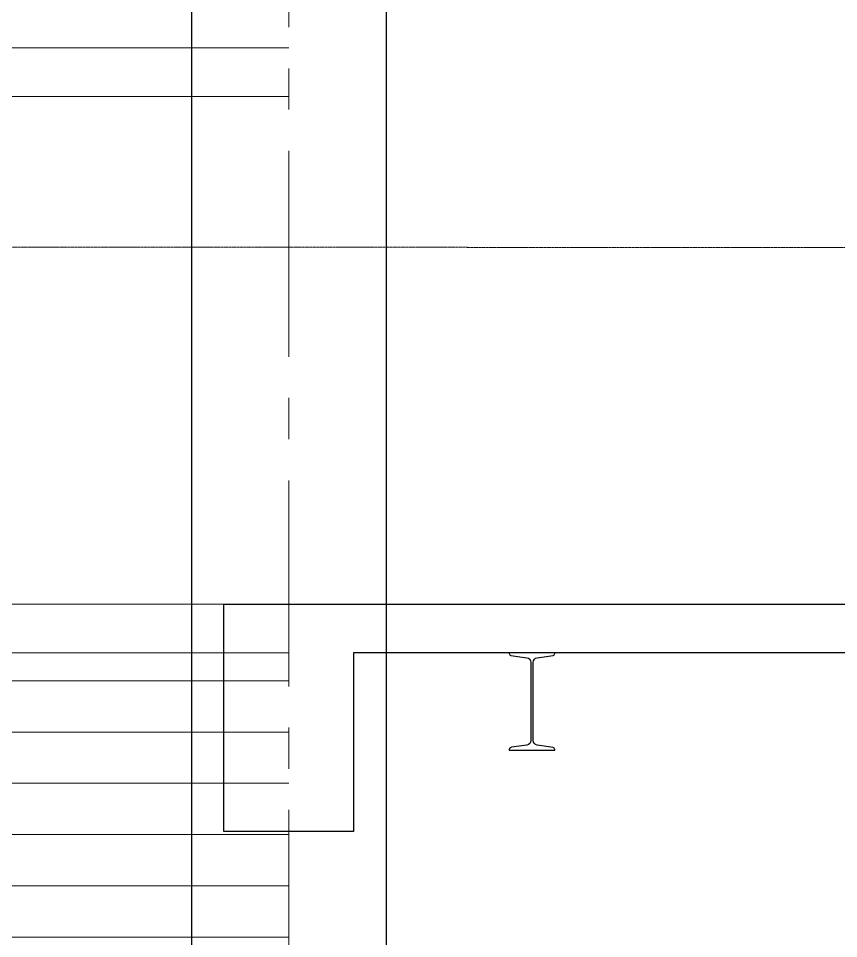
# Model space of a CAD drawing. Header units: millimetres. Extents: x -243837 to -5443, y 40 to 285140.
# Drawn here: x -194343 to -191815, y 124011 to 126848 of the extents above; entities that cross this region are included whole.
import ezdxf

# ---------------------------------------------------------------- set-up
doc = ezdxf.new("R2010")
doc.units = ezdxf.units.MM
for name, pattern in [('CENTER', [50.8, 31.75, -6.35, 6.35, -6.35]), ('CENTER2', [1.125, 0.75, -0.125, 0.125, -0.125]), ('PHANTOM', [63.5, 31.75, -6.35, 6.35, -6.35, 6.35, -6.35])]:
    doc.linetypes.add(name, pattern=pattern)
for name, color, linetype in [('MEC20', 2, 'Continuous'), ('object', 4, 'Continuous'), ('object line', 4, 'Continuous')]:
    doc.layers.add(name, color=color, linetype=linetype)
for name, color, linetype, lineweight in [('phantom', 4, 'PHANTOM', 5), ('R-CENTER', 1, 'CENTER2', 5), ('R-OBJECT', 2, 'Continuous', 20)]:
    doc.layers.add(name, color=color, linetype=linetype, lineweight=lineweight)

# ---------------------------------------------------------------- blocks, each defined once
blk = doc.blocks.new('FGDGDFGDFGD')
at = {"color": 9, "linetype": 'PHANTOM', "ltscale": 250}
for p, q in [((2500, 30948.7, 169.4), (0, 30948.7, 169.4)), ((2500, 30798.7, 169.4), (0, 30798.7, 169.4)), ((2500, 29233.7, 169.4), (0, 29233.7, 169.4)), ((2500, 29083.7, 169.4), (0, 29083.7, 169.4))]:
    blk.add_line(p, q, dxfattribs=at)
at = {"layer": 'phantom', "ltscale": 250}
for p, q in [((1300, 28997.7, 169.4), (2500, 28997.7, 169.4)), ((1300, 28839.7, 169.4), (2500, 28839.7, 169.4)), ((1300, 28681.7, 169.4), (2500, 28681.7, 169.4)), ((1300, 28523.7, 169.4), (2500, 28523.7, 169.4)), ((1300, 28365.7, 169.4), (2500, 28365.7, 169.4)), ((1300, 28207.7, 169.4), (2500, 28207.7, 169.4))]:
    blk.add_line(p, q, dxfattribs=at)

msp = doc.modelspace()

# ---------------------------------------------------------------- linework, layer by layer
at = {"layer": 'MEC20'}
msp.add_lwpolyline([(-192689.94, 124890.34), (-192689.94, 124892.09), (-192829.94, 124892.09), (-192829.93, 124890.34, 0.3381561), (-192824.78, 124883.58), (-192775.74, 124876.7, -0.3738847), (-192763.69, 124862.84), (-192763.69, 124621.34, -0.3738847), (-192775.74, 124607.48), (-192822.93, 124600.84, 0.3832323), (-192829.94, 124594.5), (-192829.94, 124592.09), (-192689.94, 124592.09), (-192689.94, 124593.84, 0.3399569), (-192695.1, 124600.59), (-192744.13, 124607.48, -0.3738847), (-192756.19, 124621.34), (-192756.19, 124862.84, -0.3738847), (-192744.13, 124876.7), (-192695.01, 124883.61, 0.3345319), (-192689.94, 124890.34, 0.0001946)], format="xyb", dxfattribs=at)
at = {"layer": 'object', "color": 6}
for p, q in [((-193709.94, 124341.78), (-193709.94, 125041.78)), ((-193309.94, 124891.78), (-193309.94, 124341.78)), ((-193309.94, 124341.78), (-193709.94, 124341.78))]:
    msp.add_line(p, q, dxfattribs=at)
at = {"layer": 'object', "color": 6, "elevation": -1749.74}
msp.add_lwpolyline([(-188709.94, 124891.78), (-193309.94, 124891.78)], dxfattribs=at)
at = {"layer": 'object line', "color": 6}
for p, q in [((-193809.94, 129041.78, -169.38), (-193809.94, 93108.1, -169.38)), ((-193209.94, 129041.78, -169.38), (-193209.94, 93108.1, -169.38)), ((-193709.94, 125041.78), (-188309.94, 125041.78))]:
    msp.add_line(p, q, dxfattribs=at)
at = {"layer": 'R-CENTER', "linetype": 'CENTER', "ltscale": 20}
msp.add_line((-193509.94, 128471.71), (-193509.94, 92604.6), dxfattribs=at)
at = {"layer": 'R-CENTER', "color": 1}
msp.add_line((-190467.35, 126141.49, -206.36), (-196455.64, 126142.67, -56.17), dxfattribs=at)

# ---------------------------------------------------------------- block references
at = {"layer": 'R-OBJECT'}
msp.add_blockref('FGDGDFGDFGD', (-196009.94, 95808.1, -169.38), dxfattribs=at)

doc.saveas('drawing.dxf')
